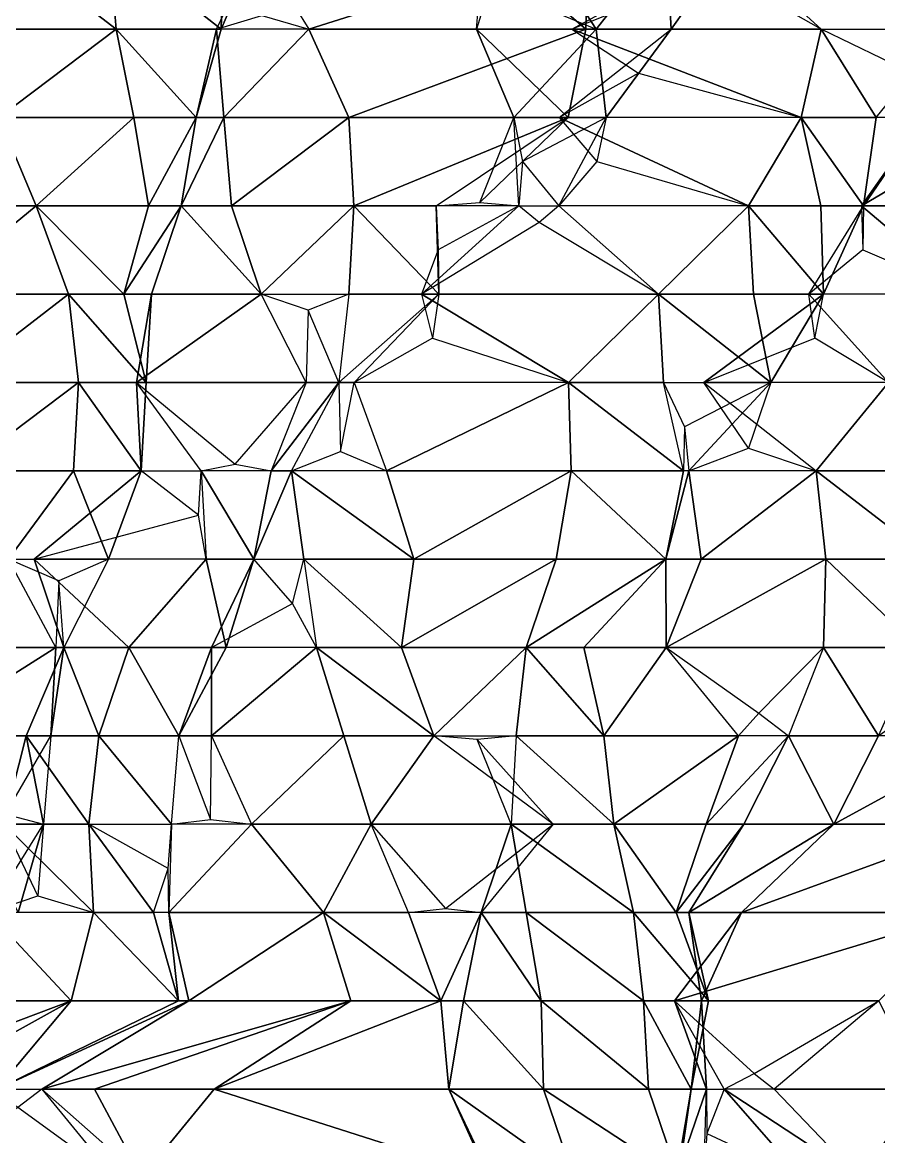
# Model space of a CAD drawing. Header units: metres. Extents: x -317 to 276, y -240 to 234.
# Drawn here: x -106.7 to -48.5, y 32.8 to 108.5 of the extents above; entities that cross this region are included whole.
import ezdxf

# ---------------------------------------------------------------- set-up
doc = ezdxf.new("R2010")
doc.units = ezdxf.units.M

msp = doc.modelspace()

# ---------------------------------------------------------------- linework, layer by layer
for points in [[(-108.08656, 114, -490.84143), (-100.28293, 108, -489.07196), (-100.79056, 114, -490.00116), (-100.79046, 114.0001, -490.00107)], [(-108.08656, 114, -490.84143), (-107.91734, 108, -490.5317), (-100.28293, 108, -489.07196), (-100.28283, 108.0001, -489.07187)], [(-100.79056, 114, -490.00116), (-93.15614, 108, -488.54144), (-92.98694, 114, -488.2317), (-92.98684, 114.0001, -488.2316)], [(-100.79056, 114, -490.00116), (-100.28293, 108, -489.07196), (-93.15614, 108, -488.54144), (-93.156044, 108.0001, -488.54135)], [(-93.15614, 108, -488.54144), (-93.47453, 108, -501.63922), (-90.59799, 114, -496.37375), (-90.59789, 114.0001, -496.37366)], [(-93.15614, 108, -488.54144), (-90.59799, 114, -496.37375), (-92.98694, 114, -488.2317), (-92.98684, 114.0001, -488.2316)], [(-87.19379, 108, -502.65738), (-68.22237, 114, -480.4454), (-90.91638, 114, -509.47156), (-90.91628, 114.0001, -509.47147)], [(-87.19379, 108, -502.65738), (-68.39157, 108, -480.75513), (-68.22237, 114, -480.4454), (-68.22227, 114.0001, -480.4453)], [(-68.39157, 108, -480.75513), (-75.81676, 108, -506.86182), (-75.30914, 114, -505.93262), (-75.309044, 114.0001, -505.93253)], [(-75.30914, 114, -505.93262), (-74.877304, 111, -506.58618), (-75.81676, 108, -506.86182), (-75.81666, 108.0001, -506.86172)], [(-68.39157, 108, -480.75513), (-75.30914, 114, -505.93262), (-68.22237, 114, -480.4454), (-68.22227, 114.0001, -480.4453)], [(-67.67471, 108, -504.47287), (-71.56651, 114, -511.59677), (-74.877304, 111, -506.58618), (-74.877205, 111.0001, -506.5861)], [(-62.91684, 114, -508.27863), (-71.56651, 114, -511.59677), (-67.67471, 108, -504.47287), (-67.674614, 108.0001, -504.47278)], [(-62.57843, 108, -507.65918), (-69.32677, 108, -532.5269), (-58.328186, 114, -512.39417), (-58.328087, 114.0001, -512.39404)], [(-62.91684, 114, -508.27863), (-67.67471, 108, -504.47287), (-62.57843, 108, -507.65918), (-62.57833, 108.0001, -507.6591)], [(-62.57843, 108, -507.65918), (-58.328186, 114, -512.39417), (-62.91684, 114, -508.27863), (-62.91674, 114.0001, -508.27853)], [(-44.243805, 108, -511.6428), (-57.1037, 114, -535.1826), (-58.985016, 114, -526.1114), (-58.984917, 114.0001, -526.11127)], [(-44.243805, 108, -511.6428), (-58.985016, 114, -526.1114), (-52.385864, 108, -514.03174), (-52.385765, 108.0001, -514.0316)], [(-42.870117, 114, -521.64325), (-57.1037, 114, -535.1826), (-44.243805, 108, -511.6428), (-44.243706, 108.0001, -511.6427)], [(-59.39688, 111.980774, -520.60785), (-69.32677, 108, -532.5269), (-52.385864, 108, -514.03174), (-52.385765, 108.0001, -514.0316)], [(-90.39925, 108.923065, -502.26746), (-87.19379, 108, -502.65738), (-93.47453, 108, -501.63922), (-93.474434, 108.0001, -501.63913)], [(-108.25577, 102, -491.15118), (-99.098465, 102, -486.9038), (-100.28293, 108, -489.07196), (-100.28283, 108.0001, -489.07187)], [(-108.25577, 102, -491.15118), (-100.28293, 108, -489.07196), (-107.91734, 108, -490.5317), (-107.917244, 108.0001, -490.53162)], [(-100.28293, 108, -489.07196), (-94.848236, 102, -491.6388), (-93.15614, 108, -488.54144), (-93.156044, 108.0001, -488.54135)], [(-100.28293, 108, -489.07196), (-99.098465, 102, -486.9038), (-94.848236, 102, -491.6388), (-94.84814, 102.0001, -491.6387)], [(-94.848236, 102, -491.6388), (-92.96692, 102, -500.71002), (-93.47453, 108, -501.63922), (-93.474434, 108.0001, -501.63913)], [(-94.848236, 102, -491.6388), (-93.47453, 108, -501.63922), (-93.15614, 108, -488.54144), (-93.156044, 108.0001, -488.54135)], [(-92.96692, 102, -500.71002), (-87.19379, 108, -502.65738), (-93.47453, 108, -501.63922), (-93.474434, 108.0001, -501.63913)], [(-92.96692, 102, -500.71002), (-84.486435, 102, -497.7016), (-87.19379, 108, -502.65738), (-87.19369, 108.0001, -502.6573)], [(-84.486435, 102, -497.7016), (-68.39157, 108, -480.75513), (-87.19379, 108, -502.65738), (-87.19369, 108.0001, -502.6573)], [(-84.486435, 102, -497.7016), (-69.576035, 102, -482.92328), (-68.39157, 108, -480.75513), (-68.39147, 108.0001, -480.75504)], [(-69.576035, 102, -482.92328), (-73.278625, 102, -502.2158), (-75.81676, 108, -506.86182), (-75.81666, 108.0001, -506.86172)], [(-69.576035, 102, -482.92328), (-75.81676, 108, -506.86182), (-68.39157, 108, -480.75513), (-68.39147, 108.0001, -480.75504)], [(-73.278625, 102, -502.2158), (-67.67471, 108, -504.47287), (-75.81676, 108, -506.86182), (-75.81666, 108.0001, -506.86172)], [(-73.278625, 102, -502.2158), (-66.99786, 102, -503.23395), (-67.67471, 108, -504.47287), (-67.674614, 108.0001, -504.47278)], [(-66.99786, 102, -503.23395), (-70.19281, 102, -521.5972), (-62.57843, 108, -507.65918), (-62.57833, 108.0001, -507.6591)], [(-62.57843, 108, -507.65918), (-64.795044, 105, -515.8274), (-70.19281, 102, -521.5972), (-70.19271, 102.0001, -521.5971)], [(-53.75952, 102, -504.03128), (-69.32677, 108, -532.5269), (-64.795044, 105, -515.8274), (-64.794945, 105.0001, -515.8273)], [(-52.385864, 108, -514.03174), (-69.32677, 108, -532.5269), (-53.75952, 102, -504.03128), (-53.759422, 102.0001, -504.0312)], [(-66.99786, 102, -503.23395), (-62.57843, 108, -507.65918), (-67.67471, 108, -504.47287), (-67.674614, 108.0001, -504.47278)], [(-52.385864, 108, -514.03174), (-53.75952, 102, -504.03128), (-48.66327, 102, -507.21756), (-48.66317, 102.0001, -507.21747)], [(-48.66327, 102, -507.21756), (-46.209106, 105, -512.2194), (-52.385864, 108, -514.03174), (-52.385765, 108.0001, -514.0316)], [(-108.25577, 102, -491.15118), (-114.198105, 96, -489.51355), (-105.717636, 96, -486.50513), (-105.71754, 96.0001, -486.50504)], [(-105.717636, 96, -486.50513), (-99.098465, 102, -486.9038), (-108.25577, 102, -491.15118), (-108.25567, 102.0001, -491.1511)], [(-105.717636, 96, -486.50513), (-98.08322, 96, -485.0454), (-99.098465, 102, -486.9038), (-99.098366, 102.0001, -486.90372)], [(-98.08322, 96, -485.0454), (-94.848236, 102, -491.6388), (-99.098465, 102, -486.9038), (-99.098366, 102.0001, -486.90372)], [(-98.08322, 96, -485.0454), (-95.863495, 96, -493.4972), (-94.848236, 102, -491.6388), (-94.84814, 102.0001, -491.6387)], [(-95.863495, 96, -493.4972), (-92.45929, 96, -499.78082), (-92.96692, 102, -500.71002), (-92.96682, 102.0001, -500.70993)], [(-95.863495, 96, -493.4972), (-92.96692, 102, -500.71002), (-94.848236, 102, -491.6388), (-94.84814, 102.0001, -491.6387)], [(-92.45929, 96, -499.78082), (-84.486435, 102, -497.7016), (-92.96692, 102, -500.71002), (-92.96682, 102.0001, -500.70993)], [(-92.45929, 96, -499.78082), (-84.14801, 96, -497.08215), (-84.486435, 102, -497.7016), (-84.486336, 102.0001, -497.7015)], [(-84.14801, 96, -497.08215), (-69.576035, 102, -482.92328), (-84.486435, 102, -497.7016), (-84.486336, 102.0001, -497.7015)], [(-84.14801, 96, -497.08215), (-78.54411, 96, -499.33923), (-69.576035, 102, -482.92328), (-69.575935, 102.0001, -482.9232)], [(-69.576035, 102, -482.92328), (-75.58525, 96.21817, -500.18057), (-73.278625, 102, -502.2158), (-73.27853, 102.0001, -502.2157)], [(-72.940216, 96, -501.5963), (-73.278625, 102, -502.2158), (-72.680466, 99, -502.31274), (-72.68037, 99.0001, -502.31265)], [(-66.99786, 102, -503.23395), (-72.680466, 99, -502.31274), (-70.212845, 96, -509.1189), (-70.212746, 96.0001, -509.1188)], [(-66.99786, 102, -503.23395), (-67.63684, 99, -506.90662), (-70.212845, 96, -509.1189), (-70.212746, 96.0001, -509.1188)], [(-57.332947, 96, -498.05737), (-70.19281, 102, -521.5972), (-67.63684, 99, -506.90662), (-67.63674, 99.0001, -506.90652)], [(-53.75952, 102, -504.03128), (-70.19281, 102, -521.5972), (-57.332947, 96, -498.05737), (-57.332848, 96.0001, -498.05728)], [(-53.75952, 102, -504.03128), (-57.332947, 96, -498.05737), (-52.405853, 96, -501.5534), (-52.405754, 96.0001, -501.5533)], [(-53.75952, 102, -504.03128), (-49.509308, 96, -508.76624), (-48.66327, 102, -507.21756), (-48.66317, 102.0001, -507.21747)], [(-53.75952, 102, -504.03128), (-52.405853, 96, -501.5534), (-49.509308, 96, -508.76624), (-49.50921, 96.0001, -508.76614)], [(-49.509308, 96, -508.76624), (-49.658478, 96, -521.5543), (-45.428253, 102, -513.8109), (-45.428154, 102.0001, -513.8108)], [(-49.658478, 96, -521.5543), (-36.947784, 96, -510.80252), (-39.48593, 102, -515.44855), (-39.485832, 102.0001, -515.4484)], [(-49.658478, 96, -521.5543), (-39.48593, 102, -515.44855), (-45.428253, 102, -513.8109), (-45.428154, 102.0001, -513.8108)], [(-49.509308, 96, -508.76624), (-45.428253, 102, -513.8109), (-48.66327, 102, -507.21756), (-48.66317, 102.0001, -507.21747)], [(-75.58525, 96.21817, -500.18057), (-72.940216, 96, -501.5963), (-78.54411, 96, -499.33923), (-78.544014, 96.0001, -499.33914)], [(-113.01364, 90, -487.3454), (-105.717636, 96, -486.50513), (-114.198105, 96, -489.51355), (-114.198006, 96.0001, -489.51346)], [(-113.01364, 90, -487.3454), (-103.517914, 90, -482.47858), (-105.717636, 96, -486.50513), (-105.71754, 96.0001, -486.50504)], [(-105.717636, 96, -486.50513), (-99.7753, 90, -488.14276), (-98.08322, 96, -485.0454), (-98.08312, 96.0001, -485.04532)], [(-105.717636, 96, -486.50513), (-103.517914, 90, -482.47858), (-99.7753, 90, -488.14276), (-99.7752, 90.0001, -488.14267)], [(-99.7753, 90, -488.14276), (-97.894, 90, -497.21402), (-95.863495, 96, -493.4972), (-95.863396, 96.0001, -493.4971)], [(-99.7753, 90, -488.14276), (-95.863495, 96, -493.4972), (-98.08322, 96, -485.0454), (-98.08312, 96.0001, -485.04532)], [(-95.863495, 96, -493.4972), (-97.894, 90, -497.21402), (-90.42877, 90, -496.06403), (-90.42867, 90.0001, -496.06393)], [(-95.863495, 96, -493.4972), (-90.42877, 90, -496.06403), (-92.45929, 96, -499.78082), (-92.45919, 96.0001, -499.78073)], [(-90.42877, 90, -496.06403), (-84.14801, 96, -497.08215), (-92.45929, 96, -499.78082), (-92.45919, 96.0001, -499.78073)], [(-90.42877, 90, -496.06403), (-84.486435, 90, -497.7016), (-84.14801, 96, -497.08215), (-84.14791, 96.0001, -497.08206)], [(-84.14801, 96, -497.08215), (-84.486435, 90, -497.7016), (-78.37491, 90, -499.0295), (-78.37481, 90.0001, -499.02942)], [(-84.14801, 96, -497.08215), (-78.37491, 90, -499.0295), (-78.54411, 96, -499.33923), (-78.544014, 96.0001, -499.33914)], [(-72.940216, 96, -501.5963), (-78.40402, 93, -499.39566), (-79.53937, 90, -513.67596), (-79.53927, 90.0001, -513.67584)], [(-78.37491, 90, -499.0295), (-78.54411, 96, -499.33923), (-78.40402, 93, -499.39566), (-78.40392, 93.0001, -499.39557)], [(-70.212845, 96, -509.1189), (-71.560455, 94.86075, -505.3282), (-72.940216, 96, -501.5963), (-72.94012, 96.0001, -501.59622)], [(-63.44449, 90, -496.7295), (-57.332947, 96, -498.05737), (-70.212845, 96, -509.1189), (-70.212746, 96.0001, -509.1188)], [(-63.44449, 90, -496.7295), (-56.994507, 90, -497.4379), (-57.332947, 96, -498.05737), (-57.332848, 96.0001, -498.05728)], [(-57.332947, 96, -498.05737), (-52.236664, 90, -501.24365), (-52.405853, 96, -501.5534), (-52.405754, 96.0001, -501.5533)], [(-57.332947, 96, -498.05737), (-56.994507, 90, -497.4379), (-52.236664, 90, -501.24365), (-52.236565, 90.0001, -501.24356)], [(-52.236664, 90, -501.24365), (-53.231903, 90, -515.5804), (-49.509308, 96, -508.76624), (-49.50921, 96.0001, -508.76614)], [(-49.509308, 96, -508.76624), (-49.560577, 93, -513.1621), (-53.231903, 90, -515.5804), (-53.231804, 90.0001, -515.58026)], [(-52.236664, 90, -501.24365), (-49.509308, 96, -508.76624), (-52.405853, 96, -501.5534), (-52.405754, 96.0001, -501.5533)], [(-42.551697, 90, -508.54544), (-36.947784, 96, -510.80252), (-49.658478, 96, -521.5543), (-49.65838, 96.0001, -521.5542)], [(-42.551697, 90, -508.54544), (-49.658478, 96, -521.5543), (-49.560577, 93, -513.1621), (-49.56048, 93.0001, -513.162)], [(-71.560455, 94.86075, -505.3282), (-79.53937, 90, -513.67596), (-63.44449, 90, -496.7295), (-63.44439, 90.0001, -496.7294)], [(-111.32155, 84, -484.24805), (-103.517914, 90, -482.47858), (-113.01364, 90, -487.3454), (-113.01354, 90.0001, -487.3453)], [(-111.32155, 84, -484.24805), (-102.841064, 84, -481.23962), (-103.517914, 90, -482.47858), (-103.517815, 90.0001, -482.4785)], [(-103.517914, 90, -482.47858), (-98.252426, 84, -485.35513), (-99.7753, 90, -488.14276), (-99.7752, 90.0001, -488.14267)], [(-103.517914, 90, -482.47858), (-102.841064, 84, -481.23962), (-98.252426, 84, -485.35513), (-98.25233, 84.0001, -485.35504)], [(-98.252426, 84, -485.35513), (-97.894, 90, -497.21402), (-99.7753, 90, -488.14276), (-99.7752, 90.0001, -488.14267)], [(-98.252426, 84, -485.35513), (-98.909256, 84, -499.07242), (-97.894, 90, -497.21402), (-97.8939, 90.0001, -497.21393)], [(-98.909256, 84, -499.07242), (-87.38301, 84, -490.48877), (-90.42877, 90, -496.06403), (-90.42867, 90.0001, -496.06393)], [(-98.909256, 84, -499.07242), (-90.42877, 90, -496.06403), (-97.894, 90, -497.21402), (-97.8939, 90.0001, -497.21393)], [(-84.486435, 90, -497.7016), (-87.24225, 88.90909, -496.48862), (-90.42877, 90, -496.06403), (-90.42867, 90.0001, -496.06393)], [(-85.16327, 84, -498.94055), (-84.12802, 84, -509.5605), (-78.37491, 90, -499.0295), (-78.37481, 90.0001, -499.02942)], [(-85.16327, 84, -498.94055), (-78.37491, 90, -499.0295), (-84.486435, 90, -497.7016), (-84.486336, 90.0001, -497.7015)], [(-78.37491, 90, -499.0295), (-78.80063, 87, -504.38412), (-84.12802, 84, -509.5605), (-84.12792, 84.0001, -509.5604)], [(-69.55603, 84, -495.4016), (-63.44449, 90, -496.7295), (-79.53937, 90, -513.67596), (-79.53927, 90.0001, -513.67584)], [(-69.55603, 84, -495.4016), (-79.53937, 90, -513.67596), (-78.80063, 87, -504.38412), (-78.80053, 87.0001, -504.38403)], [(-69.55603, 84, -495.4016), (-63.10605, 84, -496.11002), (-63.44449, 90, -496.7295), (-63.44439, 90.0001, -496.7294)], [(-63.44449, 90, -496.7295), (-55.81006, 84, -495.26978), (-56.994507, 90, -497.4379), (-56.994408, 90.0001, -497.4378)], [(-63.44449, 90, -496.7295), (-63.10605, 84, -496.11002), (-55.81006, 84, -495.26978), (-55.80996, 84.0001, -495.26968)], [(-55.81006, 84, -495.26978), (-60.358704, 84, -516.11096), (-52.236664, 90, -501.24365), (-52.236565, 90.0001, -501.24356)], [(-52.236664, 90, -501.24365), (-60.358704, 84, -516.11096), (-52.8338, 87, -509.8457), (-52.833702, 87.0001, -509.8456)], [(-55.81006, 84, -495.26978), (-52.236664, 90, -501.24365), (-56.994507, 90, -497.4379), (-56.994408, 90.0001, -497.4378)], [(-47.8172, 84, -505.66888), (-52.8338, 87, -509.8457), (-53.231903, 90, -515.5804), (-53.231804, 90.0001, -515.58026)], [(-47.8172, 84, -505.66888), (-42.551697, 90, -508.54544), (-53.231903, 90, -515.5804), (-53.231804, 90.0001, -515.58026)], [(-87.24225, 88.90909, -496.48862), (-87.38301, 84, -490.48877), (-85.16327, 84, -498.94055), (-85.16317, 84.0001, -498.94046)], [(-110.81392, 78, -483.31885), (-102.841064, 84, -481.23962), (-111.32155, 84, -484.24805), (-111.32145, 84.0001, -484.24796)], [(-110.81392, 78, -483.31885), (-103.17949, 78, -481.85913), (-102.841064, 84, -481.23962), (-102.840965, 84.0001, -481.23953)], [(-102.841064, 84, -481.23962), (-103.17949, 78, -481.85913), (-98.590836, 78, -485.9746), (-98.59074, 78.0001, -485.97452)], [(-102.841064, 84, -481.23962), (-98.590836, 78, -485.9746), (-98.252426, 84, -485.35513), (-98.25233, 84.0001, -485.35504)], [(-98.590836, 78, -485.9746), (-94.50981, 78, -491.01932), (-98.909256, 84, -499.07242), (-98.90916, 84.0001, -499.07233)], [(-98.590836, 78, -485.9746), (-98.909256, 84, -499.07242), (-98.252426, 84, -485.35513), (-98.25233, 84.0001, -485.35504)], [(-98.909256, 84, -499.07242), (-92.20703, 78.45001, -493.06158), (-87.38301, 84, -490.48877), (-87.38291, 84.0001, -490.48868)], [(-89.75194, 78, -494.82507), (-88.37825, 78, -504.82553), (-85.16327, 84, -498.94055), (-85.16317, 84.0001, -498.94046)], [(-89.75194, 78, -494.82507), (-85.16327, 84, -498.94055), (-87.38301, 84, -490.48877), (-87.38291, 84.0001, -490.48868)], [(-85.16327, 84, -498.94055), (-85.04224, 79.3125, -504.97647), (-84.12802, 84, -509.5605), (-84.12792, 84.0001, -509.5604)], [(-81.9283, 78, -505.53394), (-69.55603, 84, -495.4016), (-84.12802, 84, -509.5605), (-84.12792, 84.0001, -509.5604)], [(-81.9283, 78, -505.53394), (-69.386826, 78, -495.0919), (-69.55603, 84, -495.4016), (-69.55593, 84.0001, -495.40152)], [(-69.55603, 84, -495.4016), (-61.75238, 78, -493.63214), (-63.10605, 84, -496.11002), (-63.10595, 84.0001, -496.10992)], [(-69.55603, 84, -495.4016), (-69.386826, 78, -495.0919), (-61.75238, 78, -493.63214), (-61.75228, 78.0001, -493.63205)], [(-61.75238, 78, -493.63214), (-63.10605, 84, -496.11002), (-61.682465, 81, -495.94604), (-61.682365, 81.0001, -495.94595)], [(-55.81006, 84, -495.26978), (-61.682465, 81, -495.94604), (-61.39395, 78, -505.49103), (-61.393852, 78.0001, -505.49094)], [(-55.81006, 84, -495.26978), (-57.329437, 79.53845, -504.30847), (-60.358704, 84, -516.11096), (-60.358604, 84.0001, -516.11084)], [(-47.8172, 84, -505.66888), (-60.358704, 84, -516.11096), (-52.744293, 78, -502.17285), (-52.744194, 78.0001, -502.17276)], [(-47.8172, 84, -505.66888), (-52.744293, 78, -502.17285), (-46.46353, 78, -503.191), (-46.463432, 78.0001, -503.19092)], [(-57.329437, 79.53845, -504.30847), (-52.744293, 78, -502.17285), (-61.39395, 78, -505.49103), (-61.393852, 78.0001, -505.49094)], [(-85.04224, 79.3125, -504.97647), (-81.9283, 78, -505.53394), (-88.37825, 78, -504.82553), (-88.37815, 78.0001, -504.82544)], [(-103.17949, 78, -481.85913), (-110.81392, 78, -483.31885), (-107.59895, 72, -477.4339), (-107.598854, 72.0001, -477.4338)], [(-103.17949, 78, -481.85913), (-107.59895, 72, -477.4339), (-100.81056, 72, -477.52283), (-100.81046, 72.0001, -477.52274)], [(-100.81056, 72, -477.52283), (-105.86684, 72, -499.2932), (-98.590836, 78, -485.9746), (-98.59074, 78.0001, -485.97452)], [(-98.590836, 78, -485.9746), (-105.86684, 72, -499.2932), (-94.69119, 75, -490.7951), (-94.69109, 75.0001, -490.795)], [(-100.81056, 72, -477.52283), (-98.590836, 78, -485.9746), (-103.17949, 78, -481.85913), (-103.17939, 78.0001, -481.85904)], [(-94.1714, 72, -490.39984), (-94.69119, 75, -490.7951), (-94.50981, 78, -491.01932), (-94.50971, 78.0001, -491.01923)], [(-92.20703, 78.45001, -493.06158), (-89.75194, 78, -494.82507), (-94.50981, 78, -491.01932), (-94.50971, 78.0001, -491.01923)], [(-94.50981, 78, -491.01932), (-90.9364, 72, -496.99323), (-89.75194, 78, -494.82507), (-89.75184, 78.0001, -494.82498)], [(-94.50981, 78, -491.01932), (-94.1714, 72, -490.39984), (-90.9364, 72, -496.99323), (-90.9363, 72.0001, -496.99313)], [(-90.9364, 72, -496.99323), (-87.532196, 72, -503.27686), (-88.37825, 78, -504.82553), (-88.37815, 78.0001, -504.82544)], [(-90.9364, 72, -496.99323), (-88.37825, 78, -504.82553), (-89.75194, 78, -494.82507), (-89.75184, 78.0001, -494.82498)], [(-88.37825, 78, -504.82553), (-80.067, 72, -502.12686), (-81.9283, 78, -505.53394), (-81.9282, 78.0001, -505.53384)], [(-88.37825, 78, -504.82553), (-87.532196, 72, -503.27686), (-80.067, 72, -502.12686), (-80.0669, 72.0001, -502.12677)], [(-80.067, 72, -502.12686), (-69.386826, 78, -495.0919), (-81.9283, 78, -505.53394), (-81.9282, 78.0001, -505.53384)], [(-80.067, 72, -502.12686), (-70.40207, 72, -496.9503), (-69.386826, 78, -495.0919), (-69.38673, 78.0001, -495.0918)], [(-69.386826, 78, -495.0919), (-70.40207, 72, -496.9503), (-62.93686, 72, -495.8003), (-62.93676, 72.0001, -495.8002)], [(-69.386826, 78, -495.0919), (-62.93686, 72, -495.8003), (-61.75238, 78, -493.63214), (-61.75228, 78.0001, -493.63205)], [(-62.93686, 72, -495.8003), (-60.547913, 72, -503.94232), (-61.39395, 78, -505.49103), (-61.393852, 78.0001, -505.49094)], [(-62.93686, 72, -495.8003), (-61.39395, 78, -505.49103), (-61.75238, 78, -493.63214), (-61.75228, 78.0001, -493.63205)], [(-60.547913, 72, -503.94232), (-52.744293, 78, -502.17285), (-61.39395, 78, -505.49103), (-61.393852, 78.0001, -505.49094)], [(-60.547913, 72, -503.94232), (-52.067444, 72, -500.93393), (-52.744293, 78, -502.17285), (-52.744194, 78.0001, -502.17276)], [(-52.744293, 78, -502.17285), (-44.940674, 72, -500.40338), (-46.46353, 78, -503.191), (-46.463432, 78.0001, -503.19092)], [(-52.744293, 78, -502.17285), (-52.067444, 72, -500.93393), (-44.940674, 72, -500.40338), (-44.940575, 72.0001, -500.4033)], [(-115.23338, 66, -478.89362), (-104.38397, 66, -471.54892), (-107.59895, 72, -477.4339), (-107.598854, 72.0001, -477.4338)], [(-100.81056, 72, -477.52283), (-104.18417, 70.54053, -477.44067), (-107.59895, 72, -477.4339), (-107.598854, 72.0001, -477.4338)], [(-103.85632, 66, -483.09805), (-99.43689, 66, -487.5233), (-105.86684, 72, -499.2932), (-105.86674, 72.0001, -499.29312)], [(-103.85632, 66, -483.09805), (-105.86684, 72, -499.2932), (-100.81056, 72, -477.52283), (-100.81046, 72.0001, -477.52274)], [(-99.43689, 66, -487.5233), (-94.1714, 72, -490.39984), (-105.86684, 72, -499.2932), (-105.86674, 72.0001, -499.29312)], [(-99.43689, 66, -487.5233), (-92.81773, 66, -487.92197), (-94.1714, 72, -490.39984), (-94.1713, 72.0001, -490.39975)], [(-92.81773, 66, -487.92197), (-90.9364, 72, -496.99323), (-94.1714, 72, -490.39984), (-94.1713, 72.0001, -490.39975)], [(-92.81773, 66, -487.92197), (-93.81296, 66, -502.25873), (-90.9364, 72, -496.99323), (-90.9363, 72.0001, -496.99313)], [(-90.9364, 72, -496.99323), (-93.81296, 66, -502.25873), (-88.30588, 69, -501.84875), (-88.30578, 69.0001, -501.84866)], [(-86.68616, 66, -501.72818), (-88.30588, 69, -501.84875), (-87.532196, 72, -503.27686), (-87.5321, 72.0001, -503.27676)], [(-87.532196, 72, -503.27686), (-80.91304, 66, -503.67554), (-80.067, 72, -502.12686), (-80.0669, 72.0001, -502.12677)], [(-87.532196, 72, -503.27686), (-86.68616, 66, -501.72818), (-80.91304, 66, -503.67554), (-80.91294, 66.0001, -503.67545)], [(-80.91304, 66, -503.67554), (-72.43259, 66, -500.6671), (-70.40207, 72, -496.9503), (-70.40197, 72.0001, -496.9502)], [(-80.91304, 66, -503.67554), (-70.40207, 72, -496.9503), (-80.067, 72, -502.12686), (-80.0669, 72.0001, -502.12677)], [(-72.43259, 66, -500.6671), (-68.52075, 66, -506.02155), (-62.93686, 72, -495.8003), (-62.93676, 72.0001, -495.8002)], [(-72.43259, 66, -500.6671), (-62.93686, 72, -495.8003), (-70.40207, 72, -496.9503), (-70.40197, 72.0001, -496.9502)], [(-62.93686, 72, -495.8003), (-68.52075, 66, -506.02155), (-62.91684, 66, -508.27863), (-62.91674, 66.0001, -508.27853)], [(-62.93686, 72, -495.8003), (-62.91684, 66, -508.27863), (-60.547913, 72, -503.94232), (-60.547813, 72.0001, -503.94223)], [(-62.91684, 66, -508.27863), (-52.236664, 66, -501.24365), (-52.067444, 72, -500.93393), (-52.067345, 72.0001, -500.93384)], [(-62.91684, 66, -508.27863), (-52.067444, 72, -500.93393), (-60.547913, 72, -503.94232), (-60.547813, 72.0001, -503.94223)], [(-52.067444, 72, -500.93393), (-52.236664, 66, -501.24365), (-45.786713, 66, -501.9521), (-45.786613, 66.0001, -501.952)], [(-52.067444, 72, -500.93393), (-45.786713, 66, -501.9521), (-44.940674, 72, -500.40338), (-44.940575, 72.0001, -500.4033)], [(-104.18417, 70.54053, -477.44067), (-104.38397, 66, -471.54892), (-103.85632, 66, -483.09805), (-103.856224, 66.0001, -483.09796)], [(-113.879715, 60, -476.41574), (-104.38397, 66, -471.54892), (-115.23338, 66, -478.89362), (-115.233284, 66.0001, -478.89352)], [(-113.879715, 60, -476.41574), (-104.7224, 60, -472.1684), (-104.38397, 66, -471.54892), (-104.38387, 66.0001, -471.54883)], [(-104.7224, 60, -472.1684), (-106.39447, 60, -487.74408), (-103.85632, 66, -483.09805), (-103.856224, 66.0001, -483.09796)], [(-103.85632, 66, -483.09805), (-106.39447, 60, -487.74408), (-101.46739, 60, -491.2401), (-101.46729, 60.0001, -491.24002)], [(-104.7224, 60, -472.1684), (-103.85632, 66, -483.09805), (-104.38397, 66, -471.54892), (-104.38387, 66.0001, -471.54883)], [(-103.85632, 66, -483.09805), (-101.46739, 60, -491.2401), (-99.43689, 66, -487.5233), (-99.43679, 66.0001, -487.5232)], [(-99.43689, 66, -487.5233), (-101.46739, 60, -491.2401), (-96.0327, 60, -493.80692), (-96.0326, 60.0001, -493.80682)], [(-99.43689, 66, -487.5233), (-96.0327, 60, -493.80692), (-92.81773, 66, -487.92197), (-92.817635, 66.0001, -487.92188)], [(-96.0327, 60, -493.80692), (-93.81296, 60, -502.25873), (-93.81296, 66, -502.25873), (-93.81286, 66.0001, -502.25864)], [(-96.0327, 60, -493.80692), (-93.81296, 66, -502.25873), (-92.81773, 66, -487.92197), (-92.817635, 66.0001, -487.92188)], [(-93.81296, 60, -502.25873), (-84.82486, 60, -498.3211), (-86.68616, 66, -501.72818), (-86.68606, 66.0001, -501.7281)], [(-93.81296, 60, -502.25873), (-86.68616, 66, -501.72818), (-93.81296, 66, -502.25873), (-93.81286, 66.0001, -502.25864)], [(-86.68616, 66, -501.72818), (-78.71332, 60, -499.649), (-80.91304, 66, -503.67554), (-80.91294, 66.0001, -503.67545)], [(-86.68616, 66, -501.72818), (-84.82486, 60, -498.3211), (-78.71332, 60, -499.649), (-78.71322, 60.0001, -499.6489)], [(-78.71332, 60, -499.649), (-72.43259, 66, -500.6671), (-80.91304, 66, -503.67554), (-80.91294, 66.0001, -503.67545)], [(-78.71332, 60, -499.649), (-73.10942, 60, -501.90607), (-72.43259, 66, -500.6671), (-72.43249, 66.0001, -500.66702)], [(-72.43259, 66, -500.6671), (-73.10942, 60, -501.90607), (-67.16708, 60, -503.54367), (-67.166985, 60.0001, -503.54358)], [(-72.43259, 66, -500.6671), (-67.16708, 60, -503.54367), (-68.52075, 66, -506.02155), (-68.52065, 66.0001, -506.02145)], [(-62.91684, 66, -508.27863), (-68.52075, 66, -506.02155), (-67.16708, 60, -503.54367), (-67.166985, 60.0001, -503.54358)], [(-62.91684, 66, -508.27863), (-67.16708, 60, -503.54367), (-58.009766, 60, -499.29633), (-58.009666, 60.0001, -499.29623)], [(-62.91684, 66, -508.27863), (-56.632324, 61.53488, -503.0324), (-52.236664, 66, -501.24365), (-52.236565, 66.0001, -501.24356)], [(-52.236664, 66, -501.24365), (-54.60559, 60, -505.57996), (-48.49405, 60, -506.90784), (-48.49395, 60.0001, -506.90775)], [(-52.236664, 66, -501.24365), (-48.49405, 60, -506.90784), (-45.786713, 66, -501.9521), (-45.786613, 66.0001, -501.952)], [(-44.58725, 62.823517, -506.01398), (-40.52121, 60, -504.8286), (-48.49405, 60, -506.90784), (-48.49395, 60.0001, -506.90775)], [(-56.632324, 61.53488, -503.0324), (-54.60559, 60, -505.57996), (-58.009766, 60, -499.29633), (-58.009666, 60.0001, -499.29623)], [(-113.879715, 60, -476.41574), (-107.8042, 54.69229, -471.55212), (-104.7224, 60, -472.1684), (-104.7223, 60.0001, -472.1683)], [(-105.23003, 54, -473.0976), (-107.91734, 54, -490.5317), (-106.39447, 60, -487.74408), (-106.39437, 60.0001, -487.744)], [(-106.39447, 60, -487.74408), (-107.91734, 54, -490.5317), (-102.144226, 54, -492.47906), (-102.14413, 54.0001, -492.47897)], [(-105.23003, 54, -473.0976), (-106.39447, 60, -487.74408), (-104.7224, 60, -472.1684), (-104.7223, 60.0001, -472.1683)], [(-106.39447, 60, -487.74408), (-102.144226, 54, -492.47906), (-101.46739, 60, -491.2401), (-101.46729, 60.0001, -491.24002)], [(-101.46739, 60, -491.2401), (-102.144226, 54, -492.47906), (-96.54033, 54, -494.73615), (-96.54023, 54.0001, -494.73605)], [(-101.46739, 60, -491.2401), (-96.54033, 54, -494.73615), (-96.0327, 60, -493.80692), (-96.0326, 60.0001, -493.80682)], [(-96.0327, 60, -493.80692), (-93.88086, 54.315796, -496.1255), (-93.81296, 60, -502.25873), (-93.81286, 60.0001, -502.25864)], [(-91.10562, 54, -497.30295), (-84.82486, 60, -498.3211), (-93.81296, 60, -502.25873), (-93.81286, 60.0001, -502.25864)], [(-91.10562, 54, -497.30295), (-82.96356, 54, -494.914), (-84.82486, 60, -498.3211), (-84.82476, 60.0001, -498.321)], [(-78.71332, 60, -499.649), (-84.82486, 60, -498.3211), (-82.96356, 54, -494.914), (-82.96346, 54.0001, -494.9139)], [(-78.71332, 60, -499.649), (-82.96356, 54, -494.914), (-70.59129, 54, -484.78168), (-70.591194, 54.0001, -484.7816)], [(-73.10942, 60, -501.90607), (-75.75569, 59.76001, -500.49255), (-78.71332, 60, -499.649), (-78.71322, 60.0001, -499.6489)], [(-73.10942, 60, -501.90607), (-73.44783, 54, -502.5255), (-66.49025, 54, -502.30472), (-66.49015, 54.0001, -502.30463)], [(-73.10942, 60, -501.90607), (-66.49025, 54, -502.30472), (-67.16708, 60, -503.54367), (-67.166985, 60.0001, -503.54358)], [(-66.49025, 54, -502.30472), (-58.009766, 60, -499.29633), (-67.16708, 60, -503.54367), (-67.166985, 60.0001, -503.54358)], [(-66.49025, 54, -502.30472), (-60.209473, 54, -503.32288), (-58.009766, 60, -499.29633), (-58.009666, 60.0001, -499.29623)], [(-60.209473, 54, -503.32288), (-57.651337, 54, -511.15518), (-54.60559, 60, -505.57996), (-54.60549, 60.0001, -505.57986)], [(-60.209473, 54, -503.32288), (-54.60559, 60, -505.57996), (-58.009766, 60, -499.29633), (-58.009666, 60.0001, -499.29623)], [(-54.60559, 60, -505.57996), (-57.651337, 54, -511.15518), (-51.539795, 54, -512.48303), (-51.539696, 54.0001, -512.4829)], [(-54.60559, 60, -505.57996), (-51.539795, 54, -512.48303), (-48.49405, 60, -506.90784), (-48.49395, 60.0001, -506.90775)], [(-51.539795, 54, -512.48303), (-41.36725, 54, -506.3773), (-40.52121, 60, -504.8286), (-40.52111, 60.0001, -504.82852)], [(-51.539795, 54, -512.48303), (-40.52121, 60, -504.8286), (-48.49405, 60, -506.90784), (-48.49395, 60.0001, -506.90775)], [(-75.75569, 59.76001, -500.49255), (-70.59129, 54, -484.78168), (-73.44783, 54, -502.5255), (-73.44773, 54.0001, -502.52542)], [(-107.8042, 54.69229, -471.55212), (-105.23003, 54, -473.0976), (-109.9879, 54, -469.29184), (-109.9878, 54.0001, -469.29175)], [(-106.94214, 48, -463.7166), (-105.23003, 54, -473.0976), (-109.9879, 54, -469.29184), (-109.9878, 54.0001, -469.29175)], [(-106.94214, 48, -463.7166), (-108.95262, 48, -479.91177), (-105.23003, 54, -473.0976), (-105.22993, 54.0001, -473.0975)], [(-105.23003, 54, -473.0976), (-105.61386, 49.13791, -480.0577), (-107.91734, 54, -490.5317), (-107.917244, 54.0001, -490.53162)], [(-102.144226, 54, -492.47906), (-107.91734, 54, -490.5317), (-101.82582, 48, -479.38123), (-101.82572, 48.0001, -479.38113)], [(-97.7448, 48, -484.42593), (-96.74788, 51, -494.65253), (-102.144226, 54, -492.47906), (-102.14413, 54.0001, -492.47897)], [(-102.144226, 54, -492.47906), (-101.82582, 48, -479.38123), (-97.7448, 48, -484.42593), (-97.7447, 48.0001, -484.42584)], [(-96.54033, 54, -494.73615), (-96.70953, 48, -495.04587), (-96.74788, 51, -494.65253), (-96.74778, 51.0001, -494.65244)], [(-96.70953, 48, -495.04587), (-86.19855, 48, -488.32062), (-91.10562, 54, -497.30295), (-91.10552, 54.0001, -497.30286)], [(-96.70953, 48, -495.04587), (-91.10562, 54, -497.30295), (-96.54033, 54, -494.73615), (-96.54023, 54.0001, -494.73605)], [(-93.88086, 54.315796, -496.1255), (-91.10562, 54, -497.30295), (-96.54033, 54, -494.73615), (-96.54023, 54.0001, -494.73605)], [(-82.96356, 54, -494.914), (-91.10562, 54, -497.30295), (-86.19855, 48, -488.32062), (-86.19845, 48.0001, -488.32053)], [(-82.96356, 54, -494.914), (-86.19855, 48, -488.32062), (-80.425415, 48, -490.26797), (-80.425316, 48.0001, -490.26788)], [(-82.96356, 54, -494.914), (-77.90805, 48.272736, -491.91742), (-70.59129, 54, -484.78168), (-70.591194, 54.0001, -484.7816)], [(-75.49835, 48, -493.764), (-72.43259, 48, -500.6671), (-73.44783, 54, -502.5255), (-73.44773, 54.0001, -502.52542)], [(-75.49835, 48, -493.764), (-73.44783, 54, -502.5255), (-70.59129, 54, -484.78168), (-70.591194, 54.0001, -484.7816)], [(-73.44783, 54, -502.5255), (-65.136566, 48, -499.82684), (-66.49025, 54, -502.30472), (-66.49015, 54.0001, -502.30463)], [(-73.44783, 54, -502.5255), (-72.43259, 48, -500.6671), (-65.136566, 48, -499.82684), (-65.13647, 48.0001, -499.82675)], [(-66.49025, 54, -502.30472), (-62.23999, 48, -507.03967), (-60.209473, 54, -503.32288), (-60.209373, 54.0001, -503.32278)], [(-66.49025, 54, -502.30472), (-65.136566, 48, -499.82684), (-62.23999, 48, -507.03967), (-62.23989, 48.0001, -507.03958)], [(-62.23999, 48, -507.03967), (-61.37393, 48, -517.96936), (-57.651337, 54, -511.15518), (-57.651237, 54.0001, -511.1551)], [(-62.23999, 48, -507.03967), (-57.651337, 54, -511.15518), (-60.209473, 54, -503.32288), (-60.209373, 54.0001, -503.32278)], [(-61.37393, 48, -517.96936), (-57.800537, 48, -523.94324), (-51.539795, 54, -512.48303), (-51.539696, 54.0001, -512.4829)], [(-61.37393, 48, -517.96936), (-51.539795, 54, -512.48303), (-57.651337, 54, -511.15518), (-57.651237, 54.0001, -511.1551)], [(-57.800537, 48, -523.94324), (-42.551697, 48, -508.54544), (-41.36725, 54, -506.3773), (-41.36715, 54.0001, -506.3772)], [(-57.800537, 48, -523.94324), (-41.36725, 54, -506.3773), (-51.539795, 54, -512.48303), (-51.539696, 54.0001, -512.4829)], [(-105.61386, 49.13791, -480.0577), (-101.82582, 48, -479.38123), (-108.95262, 48, -479.91177), (-108.95252, 48.0001, -479.91168)], [(-108.95262, 48, -479.91177), (-103.34871, 42, -482.16885), (-101.82582, 48, -479.38123), (-101.82572, 48.0001, -479.38113)], [(-108.95262, 48, -479.91177), (-108.78342, 42, -479.60202), (-103.34871, 42, -482.16885), (-103.34861, 42.0001, -482.16876)], [(-101.82582, 48, -479.38123), (-103.34871, 42, -482.16885), (-96.052704, 42, -481.32858), (-96.052605, 42.0001, -481.3285)], [(-101.82582, 48, -479.38123), (-96.052704, 42, -481.32858), (-97.7448, 48, -484.42593), (-97.7447, 48.0001, -484.42584)], [(-96.052704, 42, -481.32858), (-96.70953, 48, -495.04587), (-97.7448, 48, -484.42593), (-97.7447, 48.0001, -484.42584)], [(-96.052704, 42, -481.32858), (-95.355865, 42, -492.568), (-96.70953, 48, -495.04587), (-96.709435, 48.0001, -495.04578)], [(-95.355865, 42, -492.568), (-86.19855, 48, -488.32062), (-96.70953, 48, -495.04587), (-96.709435, 48.0001, -495.04578)], [(-95.355865, 42, -492.568), (-84.33725, 42, -484.91354), (-86.19855, 48, -488.32062), (-86.19845, 48.0001, -488.32053)], [(-86.19855, 48, -488.32062), (-78.22571, 42, -486.24142), (-80.425415, 48, -490.26797), (-80.425316, 48.0001, -490.26788)], [(-86.19855, 48, -488.32062), (-84.33725, 42, -484.91354), (-78.22571, 42, -486.24142), (-78.22561, 42.0001, -486.24133)], [(-77.90805, 48.272736, -491.91742), (-75.49835, 48, -493.764), (-80.425415, 48, -490.26797), (-80.425316, 48.0001, -490.26788)], [(-78.22571, 42, -486.24142), (-75.49835, 48, -493.764), (-80.425415, 48, -490.26797), (-80.425316, 48.0001, -490.26788)], [(-78.22571, 42, -486.24142), (-76.682816, 42, -495.93216), (-75.49835, 48, -493.764), (-75.49825, 48.0001, -493.76392)], [(-75.49835, 48, -493.764), (-76.682816, 42, -495.93216), (-71.41733, 42, -498.80872), (-71.41723, 42.0001, -498.80862)], [(-75.49835, 48, -493.764), (-71.41733, 42, -498.80872), (-72.43259, 48, -500.6671), (-72.43249, 48.0001, -500.66702)], [(-72.43259, 48, -500.6671), (-64.45973, 42, -498.5879), (-65.136566, 48, -499.82684), (-65.13647, 48.0001, -499.82675)], [(-72.43259, 48, -500.6671), (-71.41733, 42, -498.80872), (-64.45973, 42, -498.5879), (-64.45963, 42.0001, -498.5878)], [(-65.136566, 48, -499.82684), (-60.040283, 42, -503.01312), (-62.23999, 48, -507.03967), (-62.23989, 48.0001, -507.03958)], [(-65.136566, 48, -499.82684), (-64.45973, 42, -498.5879), (-60.040283, 42, -503.01312), (-60.040184, 42.0001, -503.01303)], [(-60.527893, 42, -516.42065), (-62.3692, 42, -532.3061), (-57.800537, 48, -523.94324), (-57.800438, 48.0001, -523.9431)], [(-62.3692, 42, -532.3061), (-48.47403, 42, -519.38617), (-42.551697, 48, -508.54544), (-42.551598, 48.0001, -508.54535)], [(-62.3692, 42, -532.3061), (-42.551697, 48, -508.54544), (-57.800537, 48, -523.94324), (-57.800438, 48.0001, -523.9431)], [(-60.040283, 42, -503.01312), (-61.37393, 48, -517.96936), (-62.23999, 48, -507.03967), (-62.23989, 48.0001, -507.03958)], [(-60.040283, 42, -503.01312), (-60.527893, 42, -516.42065), (-61.37393, 48, -517.96936), (-61.373833, 48.0001, -517.96924)], [(-60.527893, 42, -516.42065), (-57.800537, 48, -523.94324), (-61.37393, 48, -517.96936), (-61.373833, 48.0001, -517.96924)], [(-119.27437, 36, -498.8056), (-114.178085, 36, -501.99188), (-103.34871, 42, -482.16885), (-103.34861, 42.0001, -482.16876)], [(-119.27437, 36, -498.8056), (-103.34871, 42, -482.16885), (-108.78342, 42, -479.60202), (-108.78332, 42.0001, -479.60193)], [(-103.34871, 42, -482.16885), (-114.178085, 36, -501.99188), (-108.40497, 36, -503.93924), (-108.40487, 36.0001, -503.93915)], [(-103.34871, 42, -482.16885), (-108.40497, 36, -503.93924), (-96.052704, 42, -481.32858), (-96.052605, 42.0001, -481.3285)], [(-108.40497, 36, -503.93924), (-105.33919, 36, -510.84235), (-95.355865, 42, -492.568), (-95.35577, 42.0001, -492.5679)], [(-108.40497, 36, -503.93924), (-95.355865, 42, -492.568), (-96.052704, 42, -481.32858), (-96.052605, 42.0001, -481.3285)], [(-105.33919, 36, -510.84235), (-101.76578, 36, -516.8163), (-84.33725, 42, -484.91354), (-84.33715, 42.0001, -484.91345)], [(-105.33919, 36, -510.84235), (-84.33725, 42, -484.91354), (-95.355865, 42, -492.568), (-95.35577, 42.0001, -492.5679)], [(-84.33725, 42, -484.91354), (-101.76578, 36, -516.8163), (-93.62372, 36, -514.4273), (-93.62362, 36.0001, -514.4272)], [(-84.33725, 42, -484.91354), (-93.62372, 36, -514.4273), (-78.22571, 42, -486.24142), (-78.22561, 42.0001, -486.24133)], [(-78.22571, 42, -486.24142), (-93.62372, 36, -514.4273), (-77.698074, 36, -497.79056), (-77.697975, 36.0001, -497.79047)], [(-78.22571, 42, -486.24142), (-77.698074, 36, -497.79056), (-76.682816, 42, -495.93216), (-76.68272, 42.0001, -495.93207)], [(-76.682816, 42, -495.93216), (-77.698074, 36, -497.79056), (-71.24811, 36, -498.49896), (-71.24801, 36.0001, -498.49887)], [(-76.682816, 42, -495.93216), (-71.24811, 36, -498.49896), (-71.41733, 42, -498.80872), (-71.41723, 42.0001, -498.80862)], [(-71.41733, 42, -498.80872), (-64.12132, 36, -497.96844), (-64.45973, 42, -498.5879), (-64.45963, 42.0001, -498.5878)], [(-71.41733, 42, -498.80872), (-71.24811, 36, -498.49896), (-64.12132, 36, -497.96844), (-64.12122, 36.0001, -497.96835)], [(-64.45973, 42, -498.5879), (-61.22473, 36, -505.18127), (-60.040283, 42, -503.01312), (-60.040184, 42.0001, -503.01303)], [(-64.45973, 42, -498.5879), (-64.12132, 36, -497.96844), (-61.22473, 36, -505.18127), (-61.224632, 36.0001, -505.18118)], [(-60.189484, 36, -515.8012), (-58.985016, 36, -526.1114), (-62.3692, 42, -532.3061), (-62.369102, 42.0001, -532.30597)], [(-60.189484, 36, -515.8012), (-62.3692, 42, -532.3061), (-60.527893, 42, -516.42065), (-60.527794, 42.0001, -516.42053)], [(-62.3692, 42, -532.3061), (-56.952667, 37.064514, -528.64874), (-48.47403, 42, -519.38617), (-48.47393, 42.0001, -519.38605)], [(-61.22473, 36, -505.18127), (-60.189484, 36, -515.8012), (-60.527893, 42, -516.42065), (-60.527794, 42.0001, -516.42053)], [(-61.22473, 36, -505.18127), (-60.527893, 42, -516.42065), (-60.040283, 42, -503.01312), (-60.040184, 42.0001, -503.01303)], [(-48.47403, 42, -519.38617), (-55.58081, 36, -532.395), (-45.408234, 36, -526.2893), (-45.408134, 36.0001, -526.2892)], [(-56.952667, 37.064514, -528.64874), (-55.58081, 36, -532.395), (-58.985016, 36, -526.1114), (-58.984917, 36.0001, -526.11127)], [(-105.33919, 36, -510.84235), (-106.959366, 34.7619, -507.55057), (-108.40497, 36, -503.93924), (-108.40487, 36.0001, -503.93915)], [(-98.55081, 30, -510.93127), (-101.76578, 36, -516.8163), (-105.33919, 36, -510.84235), (-105.33909, 36.0001, -510.84225)], [(-98.55081, 30, -510.93127), (-105.33919, 36, -510.84235), (-100.43213, 30, -501.86005), (-100.43203, 30.0001, -501.85995)], [(-93.62372, 36, -514.4273), (-101.76578, 36, -516.8163), (-98.55081, 30, -510.93127), (-98.55071, 30.0001, -510.93118)], [(-93.62372, 36, -514.4273), (-98.55081, 30, -510.93127), (-74.84152, 30, -480.04672), (-74.84142, 30.0001, -480.04663)], [(-77.698074, 36, -497.79056), (-93.62372, 36, -514.4273), (-74.84152, 30, -480.04672), (-74.84142, 30.0001, -480.04663)], [(-77.698074, 36, -497.79056), (-69.217606, 30, -494.78217), (-71.24811, 36, -498.49896), (-71.24801, 36.0001, -498.49887)], [(-77.698074, 36, -497.79056), (-74.84152, 30, -480.04672), (-74.99072, 30, -492.83478), (-74.99062, 30.0001, -492.8347)], [(-77.698074, 36, -497.79056), (-74.99072, 30, -492.83478), (-69.217606, 30, -494.78217), (-69.21751, 30.0001, -494.78207)], [(-71.24811, 36, -498.49896), (-62.09082, 30, -494.25162), (-64.12132, 36, -497.96844), (-64.12122, 36.0001, -497.96835)], [(-71.24811, 36, -498.49896), (-69.217606, 30, -494.78217), (-62.09082, 30, -494.25162), (-62.09072, 30.0001, -494.25153)], [(-62.09082, 30, -494.25162), (-61.22473, 36, -505.18127), (-64.12132, 36, -497.96844), (-64.12122, 36.0001, -497.96835)], [(-62.09082, 30, -494.25162), (-62.23999, 30, -507.03967), (-61.22473, 36, -505.18127), (-61.224632, 36.0001, -505.18118)], [(-62.23999, 30, -507.03967), (-60.358704, 30, -516.11096), (-60.189484, 36, -515.8012), (-60.189384, 36.0001, -515.8011)], [(-62.23999, 30, -507.03967), (-60.189484, 36, -515.8012), (-61.22473, 36, -505.18127), (-61.224632, 36.0001, -505.18118)], [(-60.189484, 36, -515.8012), (-60.151825, 33, -516.1234), (-60.358704, 30, -516.11096), (-60.358604, 30.0001, -516.11084)], [(-53.739532, 30, -516.50964), (-58.985016, 36, -526.1114), (-60.151825, 33, -516.1234), (-60.151726, 33.0001, -516.1233)], [(-49.827698, 30, -521.864), (-55.58081, 36, -532.395), (-58.985016, 36, -526.1114), (-58.984917, 36.0001, -526.11127)], [(-49.827698, 30, -521.864), (-58.985016, 36, -526.1114), (-53.739532, 30, -516.50964), (-53.739433, 30.0001, -516.5095)], [(-45.408234, 36, -526.2893), (-55.58081, 36, -532.395), (-49.827698, 30, -521.864), (-49.8276, 30.0001, -521.8639)], [(-45.408234, 36, -526.2893), (-49.827698, 30, -521.864), (-42.700897, 30, -521.3335), (-42.700798, 30.0001, -521.3334)], [(-106.959366, 34.7619, -507.55057), (-114.158066, 30, -514.4702), (-100.43213, 30, -501.86005), (-100.43203, 30.0001, -501.85995)]]:
    msp.add_3dface(points)

doc.saveas('drawing.dxf')
